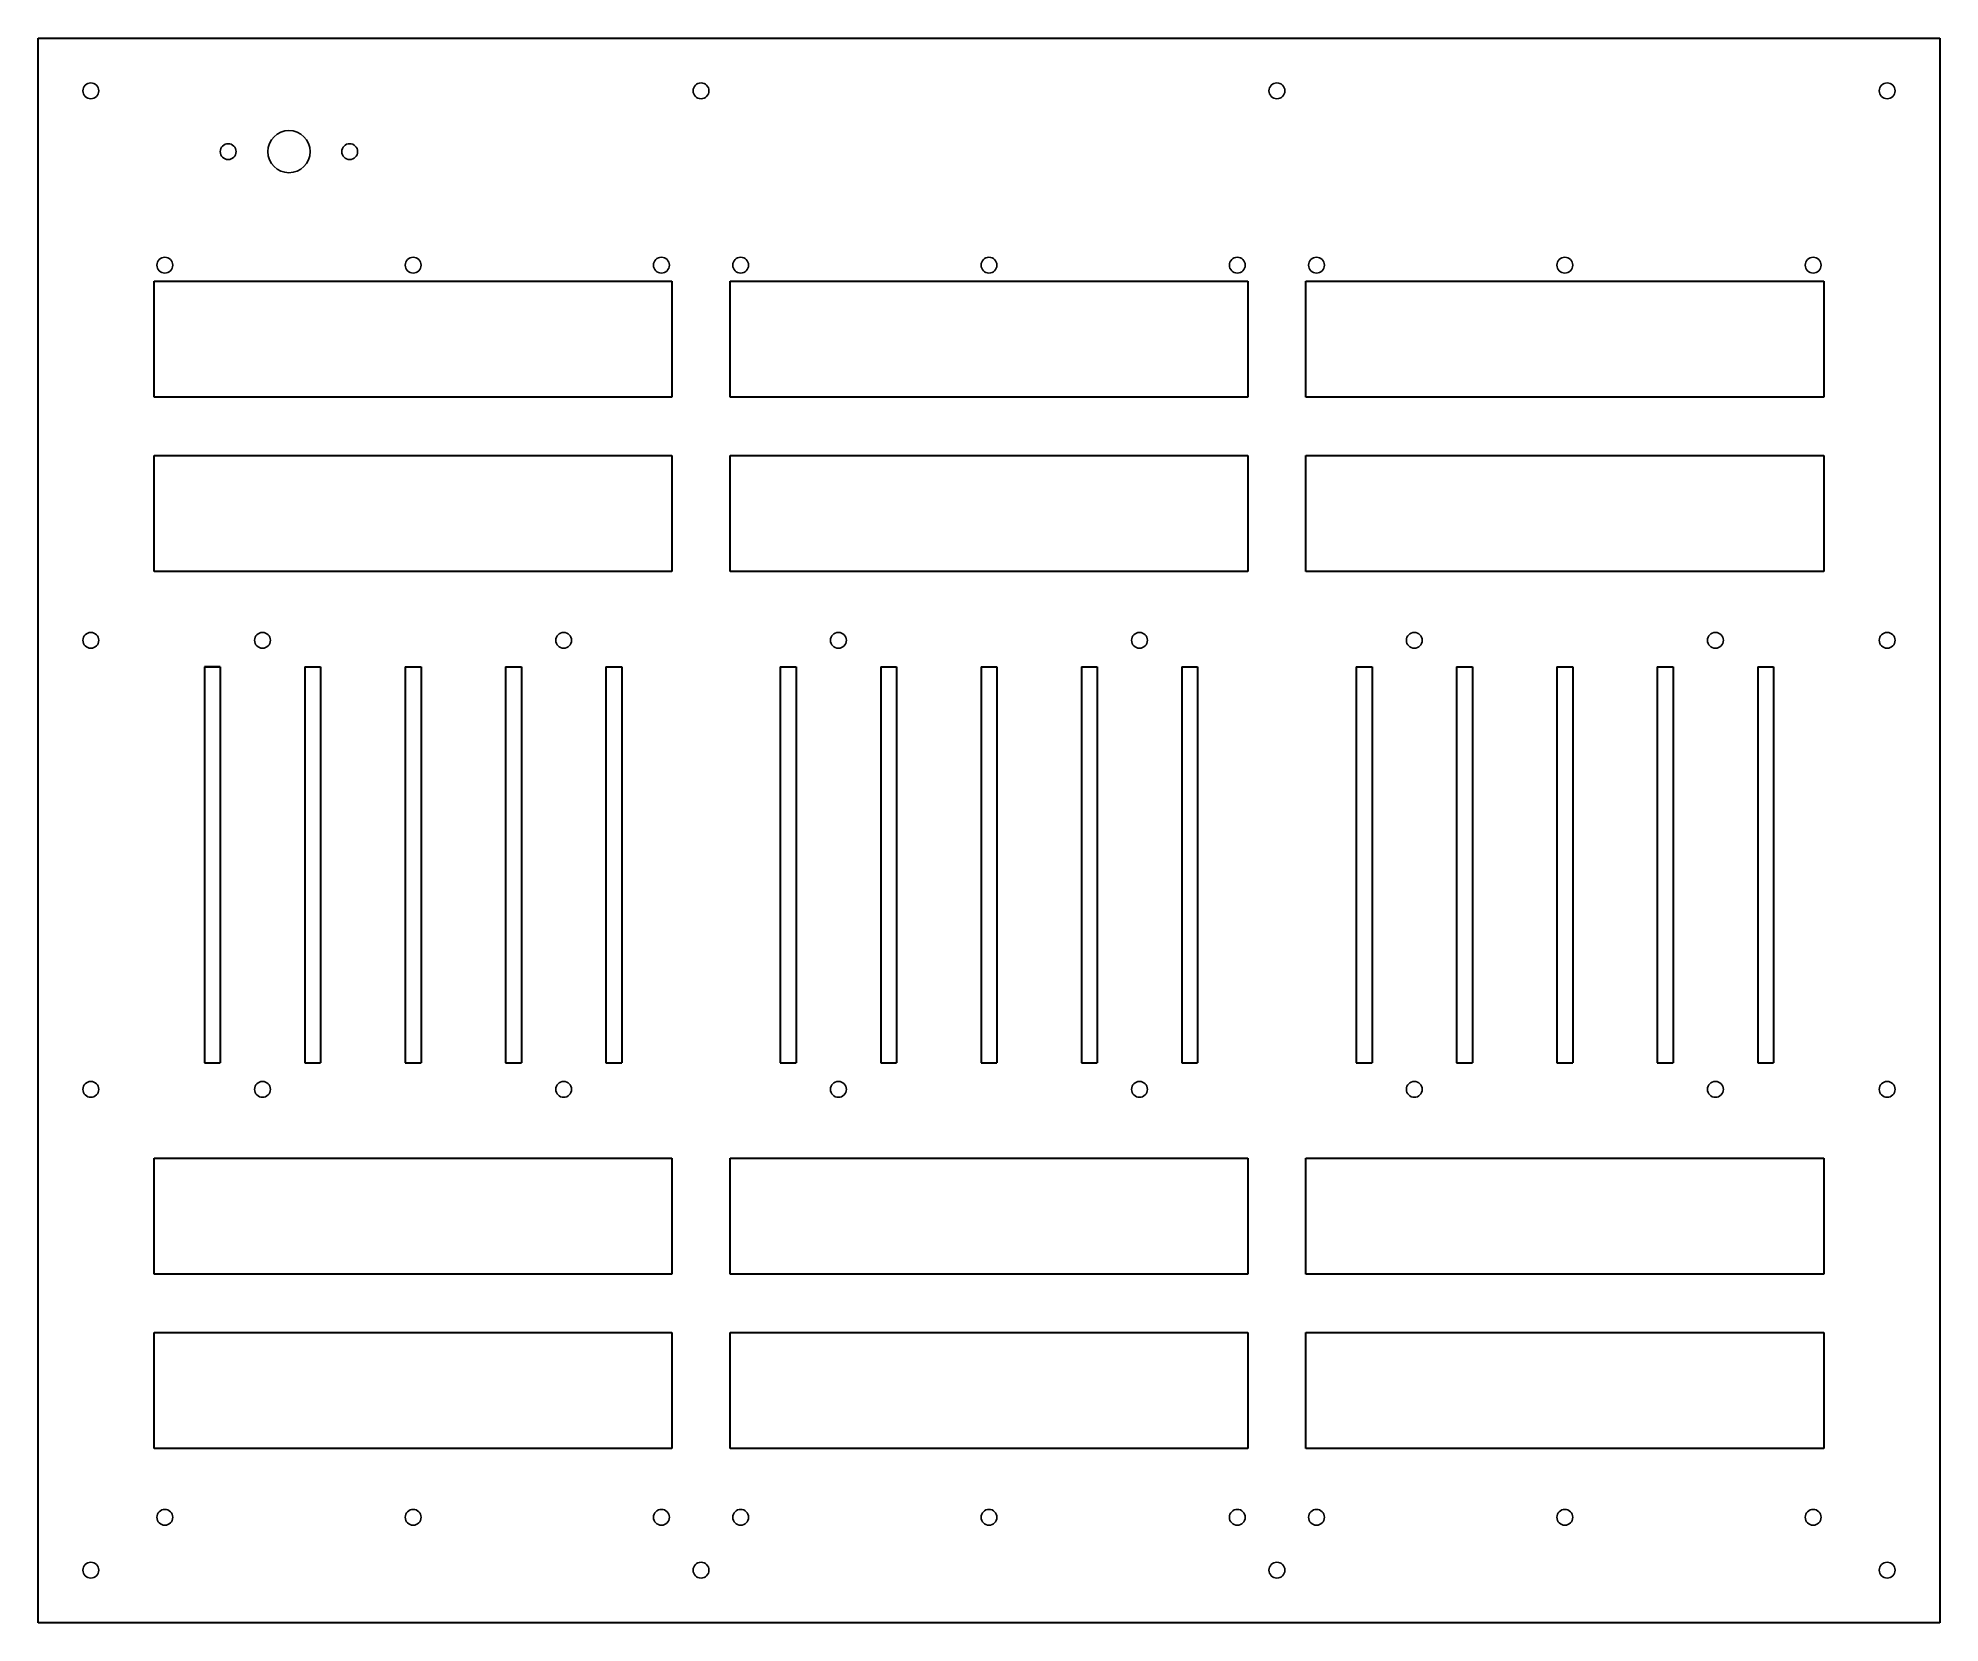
# Model space of a CAD drawing. Header units: millimetres. Extents: x 87 to 447, y 30 to 330.
import ezdxf

# ---------------------------------------------------------------- set-up
doc = ezdxf.new("R2010")
doc.units = ezdxf.units.MM
doc.layers.add('Base Holes', color=210, linetype='Continuous')
doc.layers.add('Front panel Holes', color=50, linetype='Continuous')
doc.layers.add('Front panel', color=7, linetype='Continuous', lineweight=30)

msp = doc.modelspace()

# ---------------------------------------------------------------- linework, layer by layer
at = {"layer": 'Base Holes'}
for centre in [(97.44, 320.29), (97.44, 320.29), (212.94, 320.29), (212.94, 320.29), (321.94, 320.29), (321.94, 320.29), (437.44, 320.29), (437.44, 320.29), (111.44, 287.29), (158.44, 287.29), (205.44, 287.29), (220.44, 287.29), (267.44, 287.29), (314.44, 287.29), (329.44, 287.29), (329.44, 287.29), (376.44, 287.29), (423.44, 287.29), (97.44, 216.29), (129.94, 216.29), (186.94, 216.29), (238.94, 216.29), (295.94, 216.29), (347.94, 216.29), (404.94, 216.29), (437.44, 216.29), (97.44, 131.29), (129.94, 131.29), (186.94, 131.29), (238.94, 131.29), (295.94, 131.29), (347.94, 131.29), (404.94, 131.29), (437.44, 131.29), (111.44, 50.29), (158.44, 50.29), (205.44, 50.29), (220.44, 50.29), (267.44, 50.29), (314.44, 50.29), (329.44, 50.29), (376.44, 50.29), (423.44, 50.29), (97.44, 40.29), (97.44, 40.29), (212.94, 40.29), (212.94, 40.29), (321.94, 40.29), (321.94, 40.29), (437.44, 40.29), (437.44, 40.29)]:
    msp.add_circle(centre, 1.5, dxfattribs=at)
at = {"layer": 'Front panel'}
for p, q in [((87.44, 330.29), (447.44, 330.29)), ((87.44, 30.29), (87.44, 330.29)), ((447.44, 330.29), (447.44, 30.29)), ((109.44, 284.29), (207.44, 284.29)), ((109.44, 262.29), (109.44, 284.29)), ((207.44, 284.29), (207.44, 262.29)), ((218.44, 284.29), (316.44, 284.29)), ((218.44, 262.29), (218.44, 284.29)), ((316.44, 284.29), (316.44, 262.29)), ((327.44, 284.29), (425.44, 284.29)), ((327.44, 262.29), (327.44, 284.29)), ((425.44, 284.29), (425.44, 262.29)), ((207.44, 262.29), (109.44, 262.29)), ((316.44, 262.29), (218.44, 262.29)), ((425.44, 262.29), (327.44, 262.29)), ((109.44, 251.29), (207.44, 251.29)), ((109.44, 229.29), (109.44, 251.29)), ((207.44, 251.29), (207.44, 229.29)), ((218.44, 251.29), (316.44, 251.29)), ((218.44, 229.29), (218.44, 251.29)), ((316.44, 251.29), (316.44, 229.29)), ((327.44, 251.29), (425.44, 251.29)), ((327.44, 229.29), (327.44, 251.29)), ((425.44, 251.29), (425.44, 229.29)), ((207.44, 229.29), (109.44, 229.29)), ((316.44, 229.29), (218.44, 229.29)), ((425.44, 229.29), (327.44, 229.29)), ((118.94, 211.29), (121.94, 211.29)), ((118.94, 211.29), (118.94, 136.29)), ((121.94, 211.29), (118.94, 211.29)), ((121.94, 211.29), (121.94, 136.29)), ((137.94, 211.29), (140.94, 211.29)), ((137.94, 211.29), (137.94, 136.29)), ((140.94, 211.29), (140.94, 136.29)), ((156.94, 211.29), (159.94, 211.29)), ((156.94, 211.29), (156.94, 136.29)), ((159.94, 211.29), (159.94, 136.29)), ((175.94, 211.29), (178.94, 211.29)), ((175.94, 211.29), (175.94, 136.29)), ((178.94, 211.29), (178.94, 136.29)), ((194.94, 211.29), (197.94, 211.29)), ((194.94, 211.29), (194.94, 136.29)), ((197.94, 211.29), (197.94, 136.29)), ((227.94, 211.29), (230.94, 211.29)), ((227.94, 211.29), (227.94, 136.29)), ((230.94, 211.29), (230.94, 136.29)), ((246.94, 211.29), (249.94, 211.29)), ((246.94, 211.29), (246.94, 136.29)), ((249.94, 211.29), (249.94, 136.29)), ((265.94, 211.29), (268.94, 211.29)), ((265.94, 211.29), (265.94, 136.29)), ((268.94, 211.29), (268.94, 136.29)), ((284.94, 211.29), (287.94, 211.29)), ((284.94, 211.29), (284.94, 136.29)), ((287.94, 211.29), (287.94, 136.29)), ((303.94, 211.29), (306.94, 211.29)), ((303.94, 211.29), (303.94, 136.29)), ((306.94, 211.29), (306.94, 136.29)), ((336.94, 211.29), (339.94, 211.29)), ((336.94, 211.29), (336.94, 136.29)), ((339.94, 211.29), (339.94, 136.29)), ((355.94, 211.29), (358.94, 211.29)), ((355.94, 211.29), (355.94, 136.29)), ((358.94, 211.29), (358.94, 136.29)), ((374.94, 211.29), (377.94, 211.29)), ((374.94, 211.29), (374.94, 136.29)), ((377.94, 211.29), (377.94, 136.29)), ((393.94, 211.29), (396.94, 211.29)), ((393.94, 211.29), (393.94, 136.29)), ((396.94, 211.29), (396.94, 136.29)), ((412.94, 211.29), (415.94, 211.29)), ((412.94, 211.29), (412.94, 136.29)), ((415.94, 211.29), (415.94, 136.29)), ((118.94, 136.29), (121.94, 136.29)), ((137.94, 136.29), (140.94, 136.29)), ((156.94, 136.29), (159.94, 136.29)), ((175.94, 136.29), (178.94, 136.29)), ((194.94, 136.29), (197.94, 136.29)), ((227.94, 136.29), (230.94, 136.29)), ((246.94, 136.29), (249.94, 136.29)), ((265.94, 136.29), (268.94, 136.29)), ((284.94, 136.29), (287.94, 136.29)), ((303.94, 136.29), (306.94, 136.29)), ((336.94, 136.29), (339.94, 136.29)), ((355.94, 136.29), (358.94, 136.29)), ((374.94, 136.29), (377.94, 136.29)), ((393.94, 136.29), (396.94, 136.29)), ((412.94, 136.29), (415.94, 136.29)), ((109.44, 118.29), (207.44, 118.29)), ((109.44, 96.29), (109.44, 118.29)), ((207.44, 118.29), (207.44, 96.29)), ((218.44, 118.29), (316.44, 118.29)), ((218.44, 96.29), (218.44, 118.29)), ((316.44, 118.29), (316.44, 96.29)), ((327.44, 118.29), (425.44, 118.29)), ((327.44, 96.29), (327.44, 118.29)), ((425.44, 118.29), (425.44, 96.29)), ((207.44, 96.29), (109.44, 96.29)), ((316.44, 96.29), (218.44, 96.29)), ((425.44, 96.29), (327.44, 96.29)), ((109.44, 85.29), (207.44, 85.29)), ((109.44, 63.29), (109.44, 85.29)), ((207.44, 85.29), (207.44, 63.29)), ((218.44, 85.29), (316.44, 85.29)), ((218.44, 63.29), (218.44, 85.29)), ((316.44, 85.29), (316.44, 63.29)), ((327.44, 85.29), (425.44, 85.29)), ((327.44, 63.29), (327.44, 85.29)), ((425.44, 85.29), (425.44, 63.29)), ((207.44, 63.29), (109.44, 63.29)), ((316.44, 63.29), (218.44, 63.29)), ((425.44, 63.29), (327.44, 63.29)), ((447.44, 30.29), (87.44, 30.29))]:
    msp.add_line(p, q, dxfattribs=at)
at = {"layer": 'Front panel Holes'}
for centre, radius in [((97.44, 320.29), 1.5), ((97.44, 320.29), 1.5), ((97.44, 320.29), 1.5), ((97.44, 320.29), 1.5), ((97.44, 320.29), 1.5), ((97.44, 320.29), 1.5), ((212.94, 320.29), 1.5), ((212.94, 320.29), 1.5), ((212.94, 320.29), 1.5), ((212.94, 320.29), 1.5), ((212.94, 320.29), 1.5), ((212.94, 320.29), 1.5), ((321.94, 320.29), 1.5), ((321.94, 320.29), 1.5), ((321.94, 320.29), 1.5), ((321.94, 320.29), 1.5), ((321.94, 320.29), 1.5), ((321.94, 320.29), 1.5), ((437.44, 320.29), 1.5), ((437.44, 320.29), 1.5), ((437.44, 320.29), 1.5), ((437.44, 320.29), 1.5), ((437.44, 320.29), 1.5), ((437.44, 320.29), 1.5), ((123.44, 308.79), 1.5), ((123.44, 308.79), 1.5), ((134.94, 308.79), 4), ((134.94, 308.79), 4), ((146.44, 308.79), 1.5), ((146.44, 308.79), 1.5), ((111.44, 287.29), 1.5), ((111.44, 287.29), 1.5), ((111.44, 287.29), 1.5), ((111.44, 287.29), 1.5), ((111.44, 287.29), 1.5), ((111.44, 287.29), 1.5), ((111.44, 287.29), 1.5), ((158.44, 287.29), 1.5), ((205.44, 287.29), 1.5), ((205.44, 287.29), 1.5), ((205.44, 287.29), 1.5), ((205.44, 287.29), 1.5), ((205.44, 287.29), 1.5), ((205.44, 287.29), 1.5), ((205.44, 287.29), 1.5), ((220.44, 287.29), 1.5), ((220.44, 287.29), 1.5), ((220.44, 287.29), 1.5), ((220.44, 287.29), 1.5), ((220.44, 287.29), 1.5), ((220.44, 287.29), 1.5), ((220.44, 287.29), 1.5), ((267.44, 287.29), 1.5), ((314.44, 287.29), 1.5), ((314.44, 287.29), 1.5), ((314.44, 287.29), 1.5), ((314.44, 287.29), 1.5), ((314.44, 287.29), 1.5), ((314.44, 287.29), 1.5), ((314.44, 287.29), 1.5), ((329.44, 287.29), 1.5), ((329.44, 287.29), 1.5), ((329.44, 287.29), 1.5), ((329.44, 287.29), 1.5), ((329.44, 287.29), 1.5), ((329.44, 287.29), 1.5), ((329.44, 287.29), 1.5), ((329.44, 287.29), 1.5), ((329.44, 287.29), 1.5), ((329.44, 287.29), 1.5), ((376.44, 287.29), 1.5), ((423.44, 287.29), 1.5), ((423.44, 287.29), 1.5), ((423.44, 287.29), 1.5), ((423.44, 287.29), 1.5), ((423.44, 287.29), 1.5), ((423.44, 287.29), 1.5), ((423.44, 287.29), 1.5), ((97.44, 216.29), 1.5), ((97.44, 216.29), 1.5), ((97.44, 216.29), 1.5), ((129.94, 216.29), 1.5), ((186.94, 216.29), 1.5), ((238.94, 216.29), 1.5), ((295.94, 216.29), 1.5), ((347.94, 216.29), 1.5), ((404.94, 216.29), 1.5), ((437.44, 216.29), 1.5), ((437.44, 216.29), 1.5), ((437.44, 216.29), 1.5), ((97.44, 131.29), 1.5), ((97.44, 131.29), 1.5), ((97.44, 131.29), 1.5), ((129.94, 131.29), 1.5), ((186.94, 131.29), 1.5), ((238.94, 131.29), 1.5), ((295.94, 131.29), 1.5), ((347.94, 131.29), 1.5), ((404.94, 131.29), 1.5), ((437.44, 131.29), 1.5), ((437.44, 131.29), 1.5), ((437.44, 131.29), 1.5), ((111.44, 50.29), 1.5), ((111.44, 50.29), 1.5), ((111.44, 50.29), 1.5), ((111.44, 50.29), 1.5), ((111.44, 50.29), 1.5), ((111.44, 50.29), 1.5), ((111.44, 50.29), 1.5), ((158.44, 50.29), 1.5), ((205.44, 50.29), 1.5), ((205.44, 50.29), 1.5), ((205.44, 50.29), 1.5), ((205.44, 50.29), 1.5), ((205.44, 50.29), 1.5), ((205.44, 50.29), 1.5), ((205.44, 50.29), 1.5), ((220.44, 50.29), 1.5), ((220.44, 50.29), 1.5), ((220.44, 50.29), 1.5), ((220.44, 50.29), 1.5), ((220.44, 50.29), 1.5), ((220.44, 50.29), 1.5), ((220.44, 50.29), 1.5), ((267.44, 50.29), 1.5), ((314.44, 50.29), 1.5), ((314.44, 50.29), 1.5), ((314.44, 50.29), 1.5), ((314.44, 50.29), 1.5), ((314.44, 50.29), 1.5), ((314.44, 50.29), 1.5), ((314.44, 50.29), 1.5), ((329.44, 50.29), 1.5), ((329.44, 50.29), 1.5), ((329.44, 50.29), 1.5), ((329.44, 50.29), 1.5), ((329.44, 50.29), 1.5), ((329.44, 50.29), 1.5), ((329.44, 50.29), 1.5), ((376.44, 50.29), 1.5), ((423.44, 50.29), 1.5), ((423.44, 50.29), 1.5), ((423.44, 50.29), 1.5), ((423.44, 50.29), 1.5), ((423.44, 50.29), 1.5), ((423.44, 50.29), 1.5), ((423.44, 50.29), 1.5), ((97.44, 40.29), 1.5), ((97.44, 40.29), 1.5), ((97.44, 40.29), 1.5), ((97.44, 40.29), 1.5), ((97.44, 40.29), 1.5), ((97.44, 40.29), 1.5), ((212.94, 40.29), 1.5), ((212.94, 40.29), 1.5), ((212.94, 40.29), 1.5), ((212.94, 40.29), 1.5), ((212.94, 40.29), 1.5), ((212.94, 40.29), 1.5), ((321.94, 40.29), 1.5), ((321.94, 40.29), 1.5), ((321.94, 40.29), 1.5), ((321.94, 40.29), 1.5), ((321.94, 40.29), 1.5), ((321.94, 40.29), 1.5), ((437.44, 40.29), 1.5), ((437.44, 40.29), 1.5), ((437.44, 40.29), 1.5), ((437.44, 40.29), 1.5), ((437.44, 40.29), 1.5), ((437.44, 40.29), 1.5)]:
    msp.add_circle(centre, radius, dxfattribs=at)

doc.saveas('drawing.dxf')
